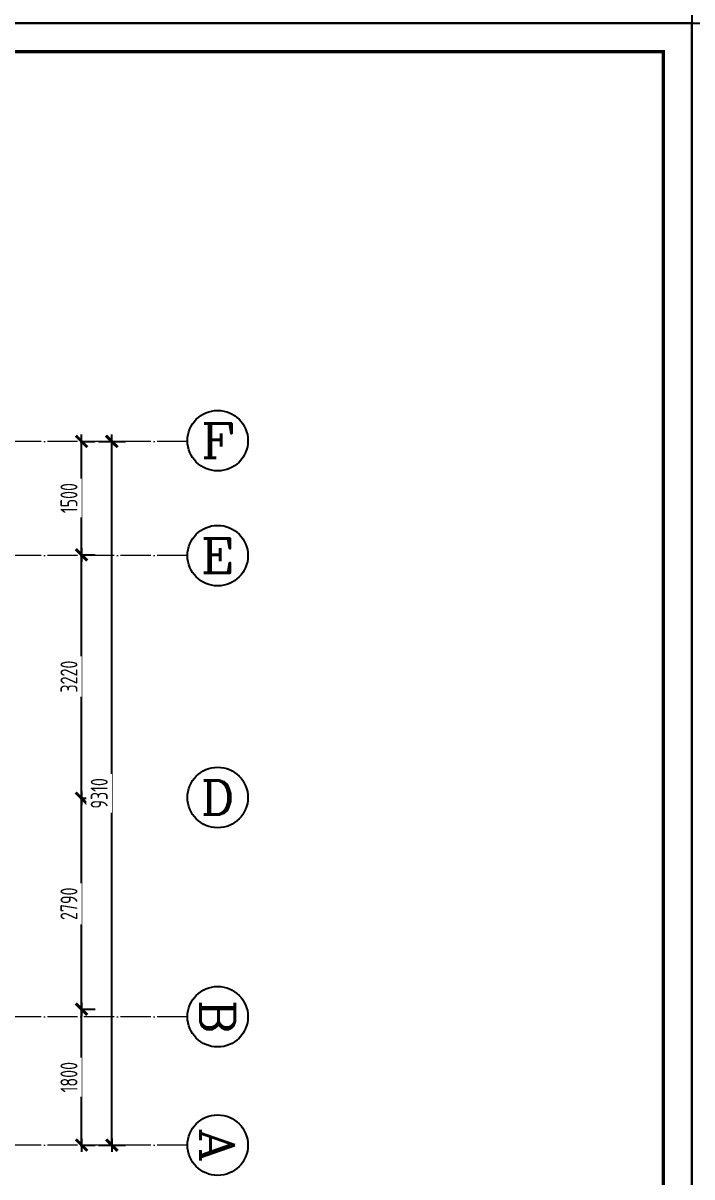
# Model space of a CAD drawing. Header units: inches. Extents: x 600 to 250244, y -404780 to 1000.
# Drawn here: x 114265 to 123108, y -307663 to -292400 of the extents above; entities that cross this region are included whole.
import ezdxf
from ezdxf.enums import TextEntityAlignment as Align

# ---------------------------------------------------------------- set-up
doc = ezdxf.new("R2010")
doc.units = ezdxf.units.IN
doc.header["$MEASUREMENT"] = 0
doc.linetypes.add('DOTE', pattern=[2.42, 2, -0.2, 0.02, -0.2])
for name, color, linetype in [('15开关布置图-YJ', 2, 'Continuous'), ('AXIS', 1, 'Continuous'), ('AXIS_TEXT', 7, 'Continuous'), ('A图框', 7, 'Continuous'), ('D-ARCHI', 250, 'Continuous'), ('外标注', 50, 'Continuous')]:
    doc.layers.add(name, color=color, linetype=linetype)
doc.styles.add('_TCH_AXIS', font='COMPLEX', dxfattribs={"bigfont": 'GBCBIG'})
doc.styles.add('COMPLEX', font='COMPLEX')
doc.styles.add('HBA-DIMT', font='ARCHS.SHX', dxfattribs={"width": 0.8})
doc.dimstyles.new('HBA_40', dxfattribs={"dimscale": 50, "dimtxt": 2.5, "dimasz": 0.1, "dimexe": 2, "dimexo": 2.5, "dimgap": 0.6, "dimtad": 1, "dimdec": 0, "dimrnd": 5, "dimzin": 0, "dimtxsty": 'HBA-DIMT', "dimblk": 'HBA_DIMENSION_TICK', "dimblk1": 'HBA_DIMENSION_TICK', "dimblk2": 'HBA_DIMENSION_TICK', "dimcen": 0.125, "dimclrd": 44, "dimclre": 44, "dimclrt": 2, "dimadec": 0, "dimazin": 0, "dimtfac": 1, "dimtdec": 0, "dimtix": 1, "dimtmove": 1, "dimatfit": 3, "dimldrblk": 'HBA_Leader_Dot', "dimfxl": 0, "dimtvp": 1, "dimtfill": 1, "dimtolj": 1, "dimtzin": 0, "dimarcsym": 0})

# ---------------------------------------------------------------- blocks, each defined once
blk = doc.blocks.new('gegeg')
at = {"layer": 'A图框'}
blk.add_lwpolyline([(162587, -39218), (162587, -60008), (133187, -60008), (133187, -39218)], close=True, dxfattribs=at)
at = {"layer": 'A图框', "const_width": 42}
blk.add_lwpolyline([(133537, -40125), (133537, -39568), (162237, -39568), (162237, -57908)], dxfattribs=at)
blk = doc.blocks.new('HBA_DIMENSION_TICK')
at = {"color": 0, "linetype": 'ByBlock'}
for p, q in [((-10, 0), (0, 0)), ((0, 0), (10, 0))]:
    blk.add_line(p, q, dxfattribs=at)
at = {"color": 50, "linetype": 'ByBlock'}
blk.add_solid([(-10, -7), (-7, -10), (7, 10), (10, 7)], dxfattribs=at)
blk = doc.blocks.new('*D537')
at = {"layer": 'Defpoints', "color": 0, "transparency": 16777216}
for p in [(114797, -305445), (115038, -305445), (114797, -307243)]:
    blk.add_point(p, dxfattribs=at)
at = {"layer": '外标注', "color": 44, "lineweight": -2, "transparency": 16777216}
for p, q in [((115022, -305445), (115218, -305445)), ((115038, -307234), (115038, -305454)), ((115022, -307243), (115218, -307243))]:
    blk.add_line(p, q, dxfattribs=at)
at = {"layer": '外标注', "color": 44, "lineweight": -2, "transparency": 16777216, "xscale": 9, "yscale": 9, "zscale": 9}
for p, rotation in [((115038, -305445), 90), ((115038, -307243), 270)]:
    blk.add_blockref('HBA_DIMENSION_TICK', p, dxfattribs=dict(at, rotation=rotation))
at = {"layer": '外标注', "color": 2, "transparency": 16777216, "insert": (114872, -306344), "char_height": 225, "attachment_point": 5, "rotation": 90, "style": 'HBA-DIMT', "bg_fill": 3, "box_fill_scale": 1.25, "bg_fill_color": 256, "bg_fill_true_color": 13158600, "bg_fill_transparency": 0}
blk.add_mtext('\\A1;1800', dxfattribs=at)
blk = doc.blocks.new('HBA_Leader_Dot')
at = {"color": 0, "linetype": 'ByBlock'}
blk.add_line((-5, 0), (-10, 0), dxfattribs=at)
at = {"color": 0, "linetype": 'ByBlock', "const_width": 5}
blk.add_lwpolyline([(-2.5, 0, 1), (2.5, 0, 1)], format="xyb", close=True, dxfattribs=at)
blk = doc.blocks.new('*D538')
at = {"layer": 'Defpoints', "color": 0, "transparency": 16777216}
for p in [(114797, -302655), (115038, -302655), (114797, -305445)]:
    blk.add_point(p, dxfattribs=at)
at = {"layer": '外标注', "color": 44, "lineweight": -2, "transparency": 16777216}
for p, q in [((115022, -302655), (115218, -302655)), ((115038, -305436), (115038, -302664)), ((115022, -305445), (115218, -305445))]:
    blk.add_line(p, q, dxfattribs=at)
at = {"layer": '外标注', "color": 44, "lineweight": -2, "transparency": 16777216, "xscale": 9, "yscale": 9, "zscale": 9}
for p, rotation in [((115038, -302655), 90), ((115038, -305445), 270)]:
    blk.add_blockref('HBA_DIMENSION_TICK', p, dxfattribs=dict(at, rotation=rotation))
at = {"layer": '外标注', "color": 2, "transparency": 16777216, "insert": (114872, -304050), "char_height": 225, "attachment_point": 5, "rotation": 90, "style": 'HBA-DIMT', "bg_fill": 3, "box_fill_scale": 1.25, "bg_fill_color": 256, "bg_fill_true_color": 13158600, "bg_fill_transparency": 0}
blk.add_mtext('\\A1;2790', dxfattribs=at)
blk = doc.blocks.new('*D539')
at = {"layer": 'Defpoints', "color": 0, "transparency": 16777216}
for p in [(114797, -299435), (115038, -299435), (114797, -302655)]:
    blk.add_point(p, dxfattribs=at)
at = {"layer": '外标注', "color": 44, "lineweight": -2, "transparency": 16777216}
for p, q in [((115022, -299435), (115218, -299435)), ((115038, -302646), (115038, -299444)), ((115022, -302655), (115218, -302655))]:
    blk.add_line(p, q, dxfattribs=at)
at = {"layer": '外标注', "color": 44, "lineweight": -2, "transparency": 16777216, "xscale": 9, "yscale": 9, "zscale": 9}
for p, rotation in [((115038, -299435), 90), ((115038, -302655), 270)]:
    blk.add_blockref('HBA_DIMENSION_TICK', p, dxfattribs=dict(at, rotation=rotation))
at = {"layer": '外标注', "color": 2, "transparency": 16777216, "insert": (114872, -301045), "char_height": 225, "attachment_point": 5, "rotation": 90, "style": 'HBA-DIMT', "bg_fill": 3, "box_fill_scale": 1.25, "bg_fill_color": 256, "bg_fill_true_color": 13158600, "bg_fill_transparency": 0}
blk.add_mtext('\\A1;3220', dxfattribs=at)
blk = doc.blocks.new('*D540')
at = {"layer": 'Defpoints', "color": 0, "transparency": 16777216}
for p in [(114797, -297934), (115038, -297934), (114797, -299435)]:
    blk.add_point(p, dxfattribs=at)
at = {"layer": '外标注', "color": 44, "lineweight": -2, "transparency": 16777216}
for p, q in [((115022, -297934), (115218, -297934)), ((115038, -299426), (115038, -297943)), ((115022, -299435), (115218, -299435))]:
    blk.add_line(p, q, dxfattribs=at)
at = {"layer": '外标注', "color": 44, "lineweight": -2, "transparency": 16777216, "xscale": 9, "yscale": 9, "zscale": 9}
for p, rotation in [((115038, -297934), 90), ((115038, -299435), 270)]:
    blk.add_blockref('HBA_DIMENSION_TICK', p, dxfattribs=dict(at, rotation=rotation))
at = {"layer": '外标注', "color": 2, "transparency": 16777216, "insert": (114872, -298684), "char_height": 225, "attachment_point": 5, "rotation": 90, "style": 'HBA-DIMT', "bg_fill": 3, "box_fill_scale": 1.25, "bg_fill_color": 256, "bg_fill_true_color": 13158600, "bg_fill_transparency": 0}
blk.add_mtext('\\A1;1500', dxfattribs=at)
blk = doc.blocks.new('*D541')
at = {"layer": 'Defpoints', "color": 0, "transparency": 16777216}
for p in [(115038, -297934), (115438, -297934), (115038, -307243)]:
    blk.add_point(p, dxfattribs=at)
at = {"layer": '外标注', "color": 44, "lineweight": -2, "transparency": 16777216}
for p, q in [((115263, -297934), (115618, -297934)), ((115438, -307234), (115438, -297943)), ((115263, -307243), (115618, -307243))]:
    blk.add_line(p, q, dxfattribs=at)
at = {"layer": '外标注', "color": 44, "lineweight": -2, "transparency": 16777216, "xscale": 9, "yscale": 9, "zscale": 9}
for p, rotation in [((115438, -297934), 90), ((115438, -307243), 270)]:
    blk.add_blockref('HBA_DIMENSION_TICK', p, dxfattribs=dict(at, rotation=rotation))
at = {"layer": '外标注', "color": 2, "transparency": 16777216, "insert": (115272, -302589), "char_height": 225, "attachment_point": 5, "rotation": 90, "style": 'HBA-DIMT', "bg_fill": 3, "box_fill_scale": 1.25, "bg_fill_color": 256, "bg_fill_true_color": 13158600, "bg_fill_transparency": 0}
blk.add_mtext('\\A1;9310', dxfattribs=at)
blk = doc.blocks.new('_AXISO')
blk.add_circle((0, 0), 0.5)
at = {"layer": 'AXIS_TEXT', "style": 'COMPLEX', "width": 1.041667}
blk.add_attdef('A', text='', height=0.56, dxfattribs=at).set_placement((-0.25, -0.28), (0.25, -0.28), align=Align.FIT)

msp = doc.modelspace()

# ---------------------------------------------------------------- block references
at = {"layer": '15开关布置图-YJ', "color": 2, "xscale": 1.081091401797356, "yscale": 1.081091401797356, "zscale": 1.081091401797356}
for p in [(-52664.3, -227526.4), (-20880.4, -250002.3)]:
    msp.add_blockref('gegeg', p, dxfattribs=at)
at = {"layer": 'AXIS'}
ref = msp.add_blockref('_AXISO', (116838.5, -297924.3), dxfattribs=dict(at, xscale=800, yscale=800, zscale=800))
ref.add_attrib('A', 'F', dxfattribs={"layer": 'AXIS_TEXT', "height": 452.5, "style": '_TCH_AXIS', "width": 1.3125}).set_placement((116612.2, -298150.5), (117064.7, -298150.5), align=Align.FIT)
ref = msp.add_blockref('_AXISO', (116838.5, -299444.5), dxfattribs=dict(at, xscale=800, yscale=800, zscale=800))
ref.add_attrib('A', 'E', dxfattribs={"layer": 'AXIS_TEXT', "height": 452.5, "style": '_TCH_AXIS', "width": 1.3125}).set_placement((116612.2, -299670.8), (117064.7, -299670.8), align=Align.FIT)
ref = msp.add_blockref('_AXISO', (116838.5, -302644.3), dxfattribs=dict(at, xscale=800, yscale=800, zscale=800))
ref.add_attrib('A', 'D', dxfattribs={"layer": 'AXIS_TEXT', "height": 452.5, "style": '_TCH_AXIS', "width": 1.235294}).set_placement((116612.2, -302870.6), (117064.7, -302870.6), align=Align.FIT)
ref = msp.add_blockref('_AXISO', (116838.5, -305544.5), dxfattribs=dict(at, xscale=800, yscale=800, zscale=800, rotation=270))
ref.add_attrib('A', 'B', dxfattribs={"layer": 'AXIS_TEXT', "height": 452.5, "rotation": 270, "style": '_TCH_AXIS', "width": 1.235294}).set_placement((116612.2, -305318.2), (116612.2, -305770.8), align=Align.FIT)
ref = msp.add_blockref('_AXISO', (116838.5, -307242.8), dxfattribs=dict(at, xscale=800, yscale=800, zscale=800, rotation=270))
ref.add_attrib('A', 'A', dxfattribs={"layer": 'AXIS_TEXT', "height": 452.5, "rotation": 270, "style": '_TCH_AXIS', "width": 1.166667}).set_placement((116612.2, -307016.6), (116612.2, -307469.1), align=Align.FIT)

# ---------------------------------------------------------------- dimensions: what is measured, and where the dimension line sits
at = {"layer": '外标注'}
dim = msp.add_linear_dim(base=(115038.5, -305444.5), p1=(114796.7, -307242.8), p2=(114796.7, -305444.5), angle=270, dimstyle='HBA_40', override={"dimscale": 90, "dimfxl": 200, "dimfxlon": 1}, dxfattribs=at)
dim.commit()
dim.dimension.update_dxf_attribs({"geometry": '*D537', "text_midpoint": (114872, -306343.7)})

# ---------------------------------------------------------------- next in the draw order: dimensions: what is measured, and where the dimension line sits
dim = msp.add_linear_dim(base=(115038.5, -302654.5), p1=(114796.7, -305444.5), p2=(114796.7, -302654.5), angle=270, dimstyle='HBA_40', override={"dimscale": 90, "dimfxl": 200, "dimfxlon": 1}, dxfattribs=at)
dim.commit()
dim.dimension.update_dxf_attribs({"geometry": '*D538', "text_midpoint": (114872, -304049.5)})

# ---------------------------------------------------------------- next in the draw order: dimensions: what is measured, and where the dimension line sits
dim = msp.add_linear_dim(base=(115038.5, -299434.5), p1=(114796.7, -302654.5), p2=(114796.7, -299434.5), angle=270, dimstyle='HBA_40', override={"dimscale": 90, "dimfxl": 200, "dimfxlon": 1}, dxfattribs=at)
dim.commit()
dim.dimension.update_dxf_attribs({"geometry": '*D539', "text_midpoint": (114872, -301044.5)})

# ---------------------------------------------------------------- next in the draw order: dimensions: what is measured, and where the dimension line sits
dim = msp.add_linear_dim(base=(115038.5, -297934.3), p1=(114796.7, -299434.5), p2=(114796.7, -297934.3), angle=270, dimstyle='HBA_40', override={"dimscale": 90, "dimfxl": 200, "dimfxlon": 1}, dxfattribs=at)
dim.commit()
dim.dimension.update_dxf_attribs({"geometry": '*D540', "text_midpoint": (114872, -298684.4)})

# ---------------------------------------------------------------- next in the draw order: dimensions: what is measured, and where the dimension line sits
dim = msp.add_linear_dim(base=(115438.4514, -297934.2669), p1=(115038.4514, -307242.8414), p2=(115038.4514, -297934.2669), angle=90, dimstyle='HBA_40', override={"dimscale": 90, "dimfxl": 200, "dimfxlon": 1}, dxfattribs=at)
dim.commit()
dim.dimension.update_dxf_attribs({"geometry": '*D541', "text_midpoint": (115271.9514, -302588.5542)})

# ---------------------------------------------------------------- next in the draw order: linework, layer by layer
at = {"layer": 'D-ARCHI', "color": 251, "linetype": 'DOTE', "lineweight": 5, "ltscale": 200}
for p, q in [((116438.5, -297934.3), (96111.2, -297934.3)), ((116438.5, -299444.5), (96098.5, -299444.5)), ((116438.5, -305544.5), (96111.2, -305544.5)), ((116438.5, -307242.8), (96111.2, -307242.8))]:
    msp.add_line(p, q, dxfattribs=at)

# ---------------------------------------------------------------- next in the draw order: block references
at = {"layer": '15开关布置图-YJ', "color": 2, "xscale": 1.081091401797356, "yscale": 1.081091401797356, "zscale": 1.081091401797356}
msp.add_blockref('gegeg', (-52664.5, -250002.3), dxfattribs=at)

doc.saveas('drawing.dxf')
